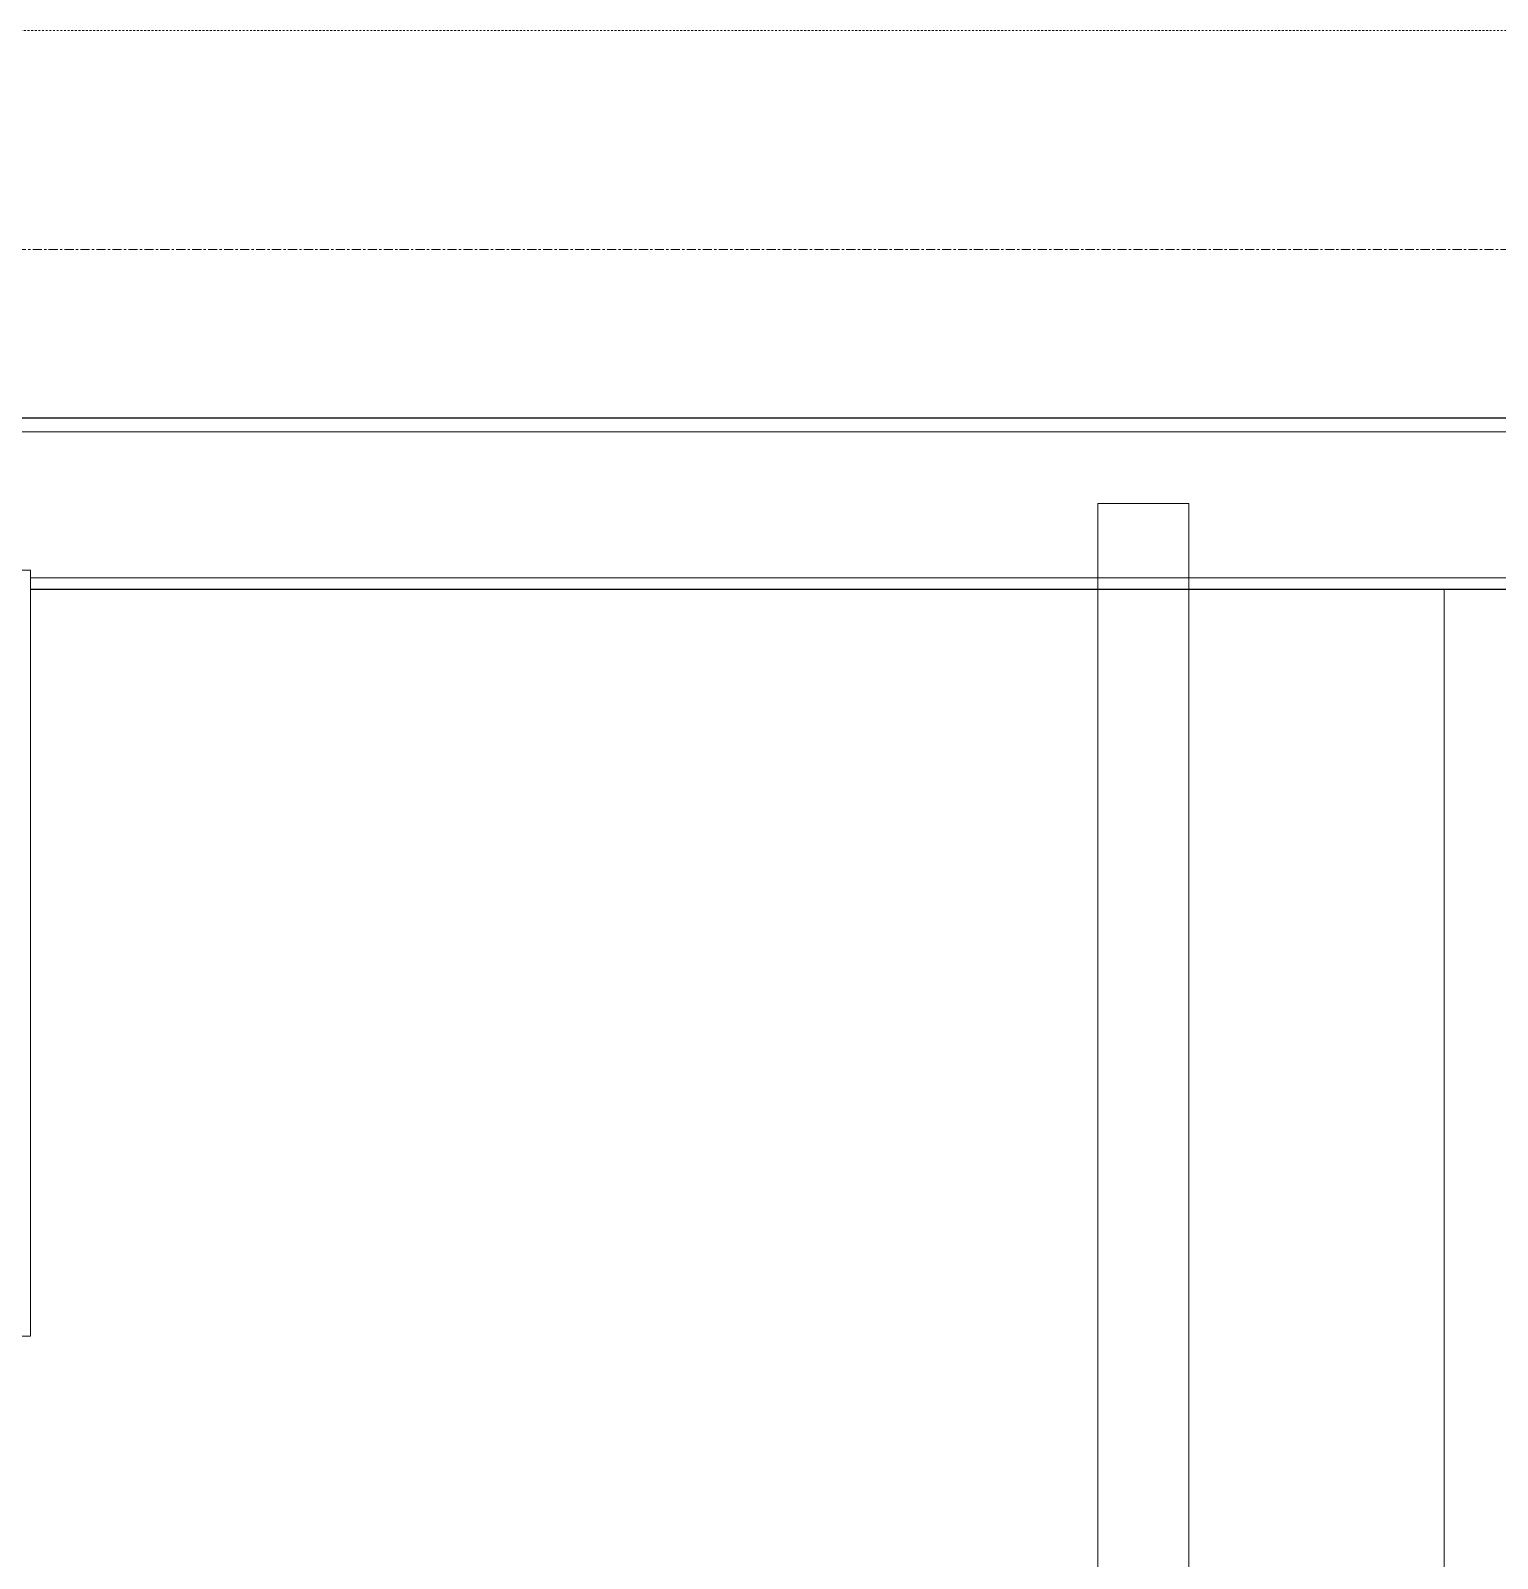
# Model space of a CAD drawing. Header units: inches. Extents: x 19712 to 27543, y -26063 to -18659.
# Drawn here: x 25583.9 to 25664.3, y -22421.8 to -22338.1 of the extents above; entities that cross this region are included whole.
import ezdxf

# ---------------------------------------------------------------- set-up
doc = ezdxf.new("R2010")
doc.units = ezdxf.units.IN
doc.header["$MEASUREMENT"] = 0
doc.linetypes.add('Dash 1_16_', pattern=[0.125, 0.0625, -0.0625])
doc.linetypes.add('Grid Line 1_2_', pattern=[0.875, 0.5, -0.125, 0.125, -0.125])
for name, color, linetype, lineweight in [('A-DOOR', 31, 'Continuous', 9), ('A-FLOR-CLRS', 90, 'Dash 1_16_', 9), ('A-WALL', 113, 'Continuous', 9), ('A-WALL-PATT', 111, 'Continuous', 25), ('I-FURN', 30, 'Continuous', 9), ('L-SITE-WALL', 31, 'Continuous', 9), ('S-GRID', 1, 'Continuous', 9)]:
    doc.layers.add(name, color=color, linetype=linetype, lineweight=lineweight)

# ---------------------------------------------------------------- blocks, each defined once
blk = doc.blocks.new('Furniture 2-Fur_ - Phase 10')
at = {"layer": 'I-FURN', "color": 7}
blk.add_line((25661.39, -22465.053), (25661.39, -22368.678), dxfattribs=at)
blk = doc.blocks.new('36_ x 84_ 70372-36_ x 84_ 70372-302077 - 190480-301256-Site Plan - Phase 1')
at = {"layer": 'A-DOOR', "color": 7}
for p, q in [((-3, 6.15302), (39, 6.15302)), ((-3, 6.15302), (-3, 5.15302)), ((39, 6.15302), (39, 5.15302)), ((39, 5.15302), (-3, 5.15302)), ((0, 5.15302), (0, 3.15302)), ((36, 5.15302), (36, 3.15302)), ((36, 3.15302), (0, 3.15302)), ((-3, 0.15302), (39, 0.15302)), ((-3, 0.15302), (-3, -0.84698)), ((39, 0.15302), (39, -0.84698)), ((39, -0.84698), (-3, -0.84698))]:
    blk.add_line(p, q, dxfattribs=at)
blk = doc.blocks.new('Locker Rooms_Ryan_ifc-1-Site Plan - Phase 1')
at = {"layer": 'A-WALL', "color": 7}
for p, q in [((25642.39, -22363.99), (25642.39, -22479.303)), ((25647.39, -22363.99), (25642.39, -22363.99)), ((25647.39, -22479.303), (25647.39, -22363.99))]:
    blk.add_line(p, q, dxfattribs=at)
at = {"lineweight": 9, "rotation": 270}
blk.add_blockref('36_ x 84_ 70372-36_ x 84_ 70372-302077 - 190480-301256-Site Plan - Phase 1', (25577.701, -22370.631), dxfattribs=at)
at = {"lineweight": 9}
blk.add_blockref('Furniture 2-Fur_ - Phase 10', (0, 0), dxfattribs=at)

msp = doc.modelspace()

# ---------------------------------------------------------------- hatches: boundary and pattern name
at = {"layer": 'A-WALL-PATT', "lineweight": 9}
h = msp.add_hatch(dxfattribs=at)
h.set_pattern_fill('FP_6', color=256, style=0, pattern_type=2)
h.set_pattern_definition([(0, (0, 0), (81.92, 20.48), [3.379, -58.061, 3.379, -58.061, -327.68]), (0, (0, 0), (81.92, 20.48), [-122.88, 3.379, -119.501, 3.379, -58.061, -143.36]), (0, (0, 0), (81.92, 20.48), [-307.2, 3.379, -37.581, 3.379, -99.021]), (120, (30.72, 10.24), (-58.6962, 60.704801), [3.379, -58.061, 3.379, -58.061, -327.68]), (120, (30.72, 10.24), (-58.6962, 60.704801), [-122.88, 3.379, -119.501, 3.379, -58.061, -143.36]), (120, (30.72, 10.24), (-58.6962, 60.704801), [-307.2, 3.379, -37.581, 3.379, -99.021]), (240, (40.96, 51.2), (-23.2238, -81.184801), [3.379, -58.061, 3.379, -58.061, -327.68]), (240, (40.96, 51.2), (-23.2238, -81.184801), [-122.88, 3.379, -119.501, 3.379, -58.061, -143.36]), (240, (40.96, 51.2), (-23.2238, -81.184801), [-307.2, 3.379, -37.581, 3.379, -99.021])])
h.paths.add_polyline_path([(25726.390225, -22368.67781), (25726.390225, -22368.05281), (25725.515225, -22368.05281), (25725.515225, -22368.67781)], flags=0)
h.paths.add_polyline_path([(25709.390225, -22368.67781), (25709.390225, -22368.05281), (25583.853841, -22368.05281), (25583.853841, -22368.67781), (25602.434247, -22368.67781)], flags=0)
h.paths.add_polyline_path([(25582.853841, -22368.67781), (25582.853841, -22368.05281), (25577.853841, -22368.05281), (25577.853841, -22368.67781)], flags=0)
h.paths.add_polyline_path([(25576.853841, -22368.67781), (25576.853841, -22368.05281), (25546.765225, -22368.05281), (25546.765225, -22368.67781)], flags=0)
h.paths.add_polyline_path([(25450.015225, -22368.67781), (25450.015225, -22368.05281), (25446.92661, -22368.06581), (25446.92661, -22368.67781)], flags=0)
h.paths.add_polyline_path([(25445.92661, -22368.67781), (25445.92661, -22368.05281), (25440.92661, -22368.091062), (25440.92661, -22368.67781)], flags=0)
h.paths.add_polyline_path([(25439.92661, -22368.67781), (25439.92661, -22368.05281), (25314.390225, -22368.05281), (25314.390225, -22368.67781), (25378.122247, -22368.67781)], flags=0)
h.paths.add_polyline_path([(25302.390225, -22368.67781), (25302.390225, -22368.05281), (25301.515225, -22368.05281), (25301.515225, -22368.67781)], flags=0)
h.paths.add_polyline_path([(25296.765225, -22368.67781), (25296.765225, -22368.05281), (25169.515225, -22368.05281), (25169.515225, -22368.67781), (25265.966247, -22368.67781)], flags=0)
h.paths.add_polyline_path([(25105.265225, -22368.67781), (25105.265225, -22368.05281), (24979.515225, -22368.05281), (24979.515225, -22368.67781), (25041.654247, -22368.67781)], flags=0)
h.paths.add_polyline_path([(25110.890225, -22368.67781), (25110.890225, -22368.05281), (25110.015225, -22368.05281), (25110.015225, -22368.67781)], flags=0)
h.paths.add_polyline_path([(24974.765225, -22368.67781), (24974.765225, -22368.05281), (24937.890225, -22368.05281), (24937.890225, -22368.67781)], flags=0)
h.paths.add_polyline_path([(24865.890225, -22368.67781), (24865.890225, -22368.05281), (24631.515225, -22368.05281), (24631.515225, -22368.67781), (24817.342247, -22368.67781)], flags=0)

# ---------------------------------------------------------------- linework, layer by layer
at = {"layer": 'A-FLOR-CLRS'}
msp.add_line((25410.890225, -22338.05281), (25682.390225, -22338.05281), dxfattribs=at)
at = {"layer": 'A-WALL'}
for p, q in [((25546.765225, -22360.05281), (25726.390225, -22360.05281)), ((25583.853841, -22368.05281), (25709.390225, -22368.05281))]:
    msp.add_line(p, q, dxfattribs=at)
at = {"layer": 'L-SITE-WALL', "lineweight": 25}
for p, q in [((25726.390225, -22359.30281), (25546.765225, -22359.30281)), ((25583.853841, -22368.67781), (25709.390225, -22368.67781))]:
    msp.add_line(p, q, dxfattribs=at)
at = {"layer": 'S-GRID', "linetype": 'Grid Line 1_2_'}
msp.add_line((27542.721343, -22350.05281), (19848.989376, -22350.05281), dxfattribs=at)

# ---------------------------------------------------------------- block references
at = {"lineweight": 5}
msp.add_blockref('Locker Rooms_Ryan_ifc-1-Site Plan - Phase 1', (0, 0), dxfattribs=at)

doc.saveas('drawing.dxf')
